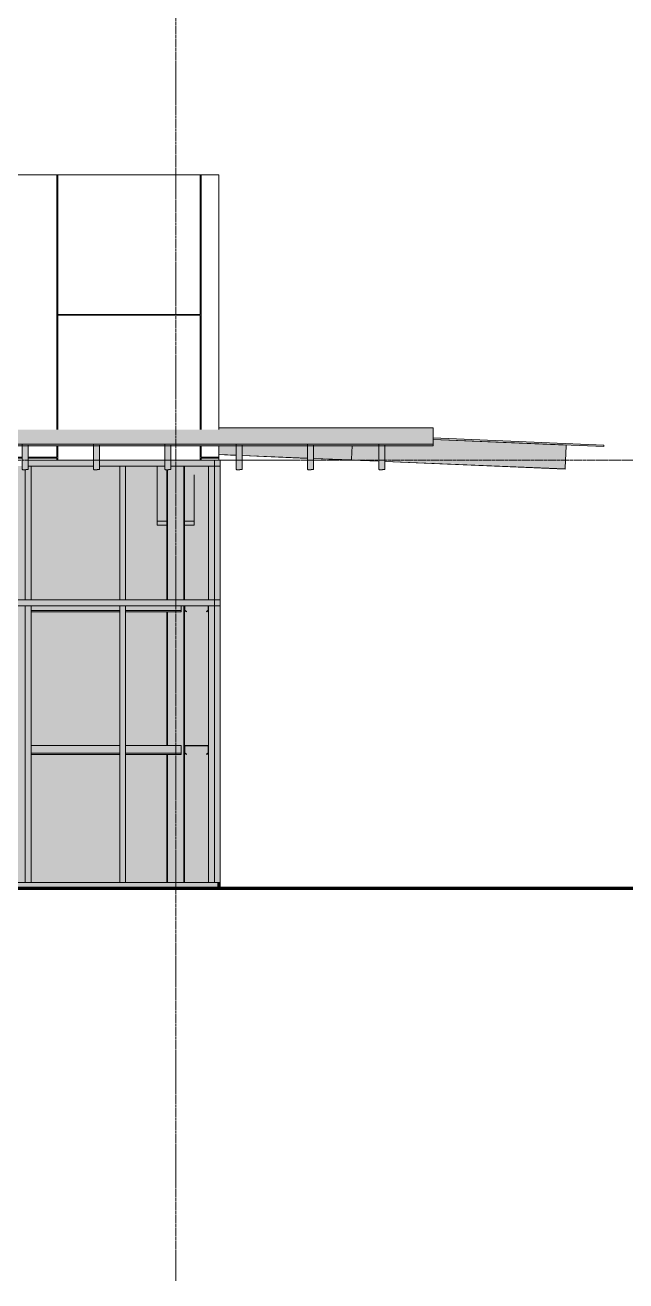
# Model space of a CAD drawing. Header units: inches. Extents: x 20426 to 81837, y -461 to 713.
# Drawn here: x 22707.4 to 22909.5, y -132 to 290.3 of the extents above; entities that cross this region are included whole.
import ezdxf

# ---------------------------------------------------------------- set-up
doc = ezdxf.new("R2010")
doc.units = ezdxf.units.IN
doc.header["$MEASUREMENT"] = 0
doc.linetypes.add('Grid Line 1_2_', pattern=[0.875, 0.5, -0.125, 0.125, -0.125])
doc.linetypes.add('Hidden 1_8_', pattern=[0.1875, 0.125, -0.0625])
for name, color, linetype, lineweight in [('A-FLOR-LEVL', 51, 'Continuous', 9), ('A-GLAZ-CWMG', 51, 'Continuous', 9), ('A-ROOF', 132, 'Continuous', 13), ('A-WALL-PATT', 111, 'Continuous', 13), ('C-TOPO', 7, 'Continuous', 9), ('I-WALL', 2, 'Continuous', 13), ('L-SITE-WALL', 31, 'Continuous', 13), ('S-BEAM', 12, 'Continuous', 9), ('S-COLS', 52, 'Continuous', 9), ('S-GRID', 1, 'Continuous', 9)]:
    doc.layers.add(name, color=color, linetype=linetype, lineweight=lineweight)
pattern_1 = [(90, (22862.49, 0.33), (96.333, -6e-15), [96, -0.333]), (90, (22814.66, 0.33), (96.333, -6e-15), [96, -0.333]), (0, (22766.49, 48.33), (0, -96.333), [47.833, -48.5]), (0, (22766.49, 48.67), (0, -96.333), [47.833, -48.5]), (0, (22814.49, 0), (0, -96.333), [48, -48.333]), (0, (22814.66, 0.33), (0, -96.333), [47.833, -48.5]), (90, (22862.82, 48.67), (96.333, -6e-15), [47.667, -48.666]), (90, (22814.32, 48.67), (96.333, -6e-15), [47.667, -48.666]), (90, (22862.82, 0), (96.333, -6e-15), [48.333, -48]), (90, (22814.32, 0), (96.333, -6e-15), [48.333, -48])]

# ---------------------------------------------------------------- blocks, each defined once
blk = doc.blocks.new('Girt_C - 8_D-707912-Elevation - West')
at = {"layer": 'S-BEAM'}
h = blk.add_hatch(color=256, dxfattribs=at)
h.paths.add_polyline_path([(22761.63, 45.02), (22761.7, 45.1), (22761.16, 45.55), (22761.16, 47.87), (22761.05, 47.87), (22761.05, 45.5)], flags=0)
h.paths.add_polyline_path([(22768.48, 45.02), (22769.05, 45.5), (22769.05, 47.87), (22768.94, 47.87), (22768.94, 45.55), (22768.41, 45.1)], flags=0)
h.paths.add_polyline_path([(22768.87, 47.95), (22768.87, 48.05), (22761.24, 48.05), (22761.24, 47.95), (22762.83, 47.95)], flags=0)
for p, q in [((22761.16, 45.55), (22761.16, 47.87)), ((22768.87, 48.05), (22761.24, 48.05)), ((22761.24, 47.95), (22768.87, 47.95)), ((22768.94, 47.87), (22768.94, 45.55)), ((22761.05, 45.5), (22761.63, 45.02)), ((22761.7, 45.1), (22761.16, 45.55)), ((22761.63, 45.02), (22761.7, 45.1)), ((22768.94, 45.55), (22768.41, 45.1)), ((22768.41, 45.1), (22768.48, 45.02)), ((22768.48, 45.02), (22769.05, 45.5))]:
    blk.add_line(p, q, dxfattribs=at)
for centre, radius, start, end in [((22761.24, 47.87), 0.188, 90, 180), ((22761.24, 47.87), 0.0782, 90, 177.8773), ((22768.87, 47.87), 0.188, 0, 90), ((22768.87, 47.87), 0.0782, 3.0424, 90)]:
    blk.add_arc(centre, radius, start, end, dxfattribs=at)
blk = doc.blocks.new('Girt_C - 8_D-707915-Elevation - West')
at = {"layer": 'S-BEAM'}
h = blk.add_hatch(color=256, dxfattribs=at)
h.paths.add_polyline_path([(21161.55, 47.87), (21191.55, 47.87), (21191.55, 48.05), (21161.55, 48.03), (21161.55, 47.96)], flags=0)
h.paths.add_polyline_path([(21224.05, 47.87), (21224.05, 48.05), (21193.55, 48.03), (21193.55, 47.87)], flags=0)
h.paths.add_polyline_path([(22759.93, 47.87), (22759.93, 48.05), (22741.21, 48.03), (22741.21, 47.87), (22753.15, 47.87)], flags=0)
h.paths.add_polyline_path([(21998.55, 47.87), (22028.55, 47.91), (22028.55, 48.05), (21998.55, 48.03), (21998.55, 47.91)], flags=0)
h.paths.add_polyline_path([(22030.55, 47.87), (22061.05, 47.91), (22061.05, 48.05), (22030.55, 48.03), (22030.55, 47.91)], flags=0)
h.paths.add_polyline_path([(22550.13, 47.87), (22579.98, 47.88), (22579.98, 48.05), (22550.13, 48.03), (22550.13, 47.88)], flags=0)
h.paths.add_polyline_path([(22581.98, 47.87), (22611.82, 47.88), (22611.82, 48.05), (22581.98, 48.03), (22581.98, 47.88)], flags=0)
h.paths.add_polyline_path([(22613.82, 47.87), (22643.67, 47.87), (22643.67, 48.05), (22613.82, 48.03), (22613.82, 47.88)], flags=0)
h.paths.add_polyline_path([(22709.36, 47.87), (22739.21, 47.87), (22739.21, 48.05), (22709.36, 48.03), (22709.36, 47.87)], flags=0)
h.paths.add_polyline_path([(22707.36, 47.87), (22707.36, 48.05), (22677.51, 48.03), (22677.51, 47.87)], flags=0)
h.paths.add_polyline_path([(22675.51, 47.87), (22675.51, 48.05), (22645.67, 48.03), (22645.67, 47.87)], flags=0)
h = blk.add_hatch(color=256, dxfattribs=at)
h.paths.add_polyline_path([(21161.55, 45.5), (21191.55, 45.5), (21191.55, 47.87), (21161.55, 47.87)], flags=0)
h.paths.add_polyline_path([(22759.93, 45.5), (22759.93, 47.87), (22741.21, 47.87), (22741.21, 45.5), (22753.15, 45.5)], flags=0)
h.paths.add_polyline_path([(21193.55, 45.5), (21224.05, 45.5), (21224.05, 47.87), (21193.55, 47.87)], flags=0)
h.paths.add_polyline_path([(22739.21, 45.5), (22739.21, 47.87), (22709.36, 47.87), (22709.36, 45.5), (22724.1, 45.5)], flags=0)
h.paths.add_polyline_path([(21998.55, 45.5), (22028.55, 45.5), (22028.55, 47.87), (21998.55, 47.87)], flags=0)
h.paths.add_polyline_path([(22030.55, 45.5), (22061.05, 45.5), (22061.05, 47.87), (22030.55, 47.87)], flags=0)
h.paths.add_polyline_path([(22550.13, 45.5), (22579.98, 45.5), (22579.98, 47.87), (22550.13, 47.87)], flags=0)
h.paths.add_polyline_path([(22707.36, 45.5), (22707.36, 47.87), (22677.51, 47.87), (22677.51, 45.5)], flags=0)
h.paths.add_polyline_path([(22675.51, 45.5), (22675.51, 47.87), (22645.67, 47.87), (22645.67, 45.5)], flags=0)
h.paths.add_polyline_path([(22581.98, 45.5), (22611.82, 45.5), (22611.82, 47.87), (22581.98, 47.87)], flags=0)
h.paths.add_polyline_path([(22643.67, 45.5), (22643.67, 47.87), (22613.82, 47.87), (22613.82, 45.5)], flags=0)
h = blk.add_hatch(color=256, dxfattribs=at)
h.paths.add_polyline_path([(21161.55, 45.02), (21191.55, 45.02), (21191.55, 45.5), (21161.55, 45.5)], flags=0)
h.paths.add_polyline_path([(22759.93, 45.02), (22759.93, 45.5), (22741.21, 45.5), (22741.21, 45.02), (22753.15, 45.02)], flags=0)
h.paths.add_polyline_path([(21193.55, 45.02), (21224.05, 45.02), (21224.05, 45.5), (21193.55, 45.5)], flags=0)
h.paths.add_polyline_path([(22739.21, 45.02), (22739.21, 45.5), (22709.36, 45.5), (22709.36, 45.02), (22724.1, 45.02)], flags=0)
h.paths.add_polyline_path([(21998.55, 45.02), (22028.55, 45.02), (22028.55, 45.5), (21998.55, 45.5)], flags=0)
h.paths.add_polyline_path([(22030.55, 45.02), (22061.05, 45.02), (22061.05, 45.5), (22030.55, 45.5)], flags=0)
h.paths.add_polyline_path([(22550.13, 45.02), (22579.98, 45.02), (22579.98, 45.5), (22550.13, 45.5)], flags=0)
h.paths.add_polyline_path([(22707.36, 45.02), (22707.36, 45.5), (22677.51, 45.5), (22677.51, 45.02)], flags=0)
h.paths.add_polyline_path([(22675.51, 45.02), (22675.51, 45.5), (22645.67, 45.5), (22645.67, 45.02)], flags=0)
h.paths.add_polyline_path([(22581.98, 45.02), (22611.82, 45.02), (22611.82, 45.5), (22581.98, 45.5)], flags=0)
h.paths.add_polyline_path([(22643.67, 45.02), (22643.67, 45.5), (22613.82, 45.5), (22613.82, 45.02)], flags=0)
for p, q in [((22739.21, 48.05), (22709.36, 48.05)), ((22759.93, 48.05), (22741.21, 48.05)), ((22759.93, 48.05), (22759.93, 47.87)), ((22759.93, 47.87), (22759.93, 45.5)), ((22709.36, 45.5), (22739.21, 45.5)), ((22709.36, 45.02), (22739.21, 45.02)), ((22741.21, 45.5), (22759.93, 45.5)), ((22741.21, 45.02), (22759.93, 45.02)), ((22759.93, 45.5), (22759.93, 45.02))]:
    blk.add_line(p, q, dxfattribs=at)
blk = doc.blocks.new('Girt_C - 8_D-V3-Elevation - West')
at = {"layer": 'S-BEAM'}
h = blk.add_hatch(color=256, dxfattribs=at)
h.paths.add_polyline_path([(22550.13, 93.5), (22579.98, 93.5), (22579.98, 95), (22550.13, 95)], flags=0)
h.paths.add_polyline_path([(21174.75, 93.5), (21191.55, 93.5), (21191.55, 95.87), (21161.55, 95.87), (21161.55, 93.5)], flags=0)
h.paths.add_polyline_path([(22759.93, 93.5), (22759.93, 95), (22741.21, 95), (22741.21, 93.5)], flags=0)
h.paths.add_polyline_path([(22724.1, 93.5), (22739.21, 93.5), (22739.21, 95), (22709.36, 95), (22709.36, 93.5)], flags=0)
h.paths.add_polyline_path([(21193.55, 93.5), (21224.05, 93.5), (21224.05, 95.87), (21193.55, 95.87), (21193.55, 95.18)], flags=0)
h.paths.add_polyline_path([(21998.55, 93.5), (22028.55, 93.5), (22028.55, 95.87), (21998.55, 95.87), (21998.55, 95.18)], flags=0)
h.paths.add_polyline_path([(22707.36, 93.5), (22707.36, 95), (22677.51, 95), (22677.51, 93.5)], flags=0)
h.paths.add_polyline_path([(22030.55, 93.5), (22061.05, 93.5), (22061.05, 95.87), (22030.55, 95.87), (22030.55, 95.18)], flags=0)
h.paths.add_polyline_path([(22675.51, 93.5), (22675.51, 95), (22645.67, 95), (22645.67, 93.5)], flags=0)
h.paths.add_polyline_path([(22643.67, 93.5), (22643.67, 95), (22613.82, 95), (22613.82, 93.5)], flags=0)
h.paths.add_polyline_path([(22611.82, 93.5), (22611.82, 95), (22581.98, 95), (22581.98, 93.5)], flags=0)
h = blk.add_hatch(color=256, dxfattribs=at)
h.paths.add_polyline_path([(22741.21, 93.02), (22759.93, 93.02), (22759.93, 93.5), (22741.21, 93.5)], flags=0)
h.paths.add_polyline_path([(21161.55, 93.02), (21191.55, 93.02), (21191.55, 93.5), (21161.55, 93.5)], flags=0)
h.paths.add_polyline_path([(22739.21, 93.02), (22739.21, 93.5), (22709.36, 93.5), (22709.36, 93.02), (22724.1, 93.02)], flags=0)
h.paths.add_polyline_path([(21193.55, 93.02), (21224.05, 93.02), (21224.05, 93.5), (21193.55, 93.5)], flags=0)
h.paths.add_polyline_path([(21998.55, 93.02), (22028.55, 93.02), (22028.55, 93.5), (21998.55, 93.5)], flags=0)
h.paths.add_polyline_path([(22707.36, 93.02), (22707.36, 93.5), (22677.51, 93.5), (22677.51, 93.02)], flags=0)
h.paths.add_polyline_path([(22030.55, 93.02), (22061.05, 93.02), (22061.05, 93.5), (22030.55, 93.5)], flags=0)
h.paths.add_polyline_path([(22675.51, 93.02), (22675.51, 93.5), (22645.67, 93.5), (22645.67, 93.02)], flags=0)
h.paths.add_polyline_path([(22550.13, 93.02), (22579.98, 93.02), (22579.98, 93.5), (22550.13, 93.5)], flags=0)
h.paths.add_polyline_path([(22643.67, 93.02), (22643.67, 93.5), (22613.82, 93.5), (22613.82, 93.02)], flags=0)
h.paths.add_polyline_path([(22581.98, 93.02), (22611.82, 93.02), (22611.82, 93.5), (22581.98, 93.5)], flags=0)
for p, q in [((22709.36, 93.5), (22739.21, 93.5)), ((22709.36, 93.02), (22739.21, 93.02)), ((22741.21, 93.5), (22759.93, 93.5)), ((22741.21, 93.02), (22759.93, 93.02)), ((22759.93, 95), (22759.93, 93.5)), ((22759.93, 93.5), (22759.93, 93.02))]:
    blk.add_line(p, q, dxfattribs=at)
blk = doc.blocks.new('HSS-Hollow Structural Section-Column - HSS6X6X1_4-556719-Elevation - West')
at = {"layer": 'S-COLS'}
h = blk.add_hatch(color=256, dxfattribs=at)
h.paths.add_polyline_path([(22755.52, 2), (22755.52, 45.02), (22755.05, 45.02), (22755.05, 2), (22755.52, 2)], flags=0)
h.paths.add_polyline_path([(22755.12, 48.05), (22755.52, 48.05), (22755.52, 93.02), (22755.05, 93.02), (22755.09, 48.05)], flags=0)
h.paths.add_polyline_path([(22755.52, 97), (22755.52, 140.77), (22755.05, 140.77), (22755.07, 97), (22755.36, 97)], flags=0)
h = blk.add_hatch(color=256, dxfattribs=at)
h.paths.add_polyline_path([(22755.52, 2), (22760.59, 2), (22760.59, 95), (22759.93, 95), (22759.93, 93.02), (22755.52, 93.02), (22755.52, 48.05), (22759.93, 48.03), (22759.93, 45.02), (22755.52, 45.02), (22755.52, 20.17)], flags=0)
h.paths.add_polyline_path([(22759.93, 97), (22760.59, 97), (22760.59, 142), (22756.44, 142), (22756.41, 140.96), (22756.19, 140.83), (22755.61, 140.83), (22755.61, 140.77), (22755.52, 140.77), (22755.52, 97)], flags=0)
h = blk.add_hatch(color=256, dxfattribs=at)
h.paths.add_polyline_path([(22760.59, 2), (22761.05, 2), (22761.01, 95), (22760.59, 95), (22760.59, 20.17)], flags=0)
h.paths.add_polyline_path([(22760.59, 97), (22761.05, 97), (22761.05, 142), (22760.59, 142), (22760.59, 113.93)], flags=0)
for p, q in [((22755.05, 140.77), (22755.05, 97)), ((22761.05, 97), (22761.05, 142)), ((22755.05, 93.02), (22755.05, 48.05)), ((22761.05, 2), (22761.05, 95)), ((22755.05, 45.02), (22755.05, 2))]:
    blk.add_line(p, q, dxfattribs=at)
at = {"layer": 'S-COLS', "linetype": 'Hidden 1_8_'}
for p, q in [((22755.29, 140.77), (22755.29, 97)), ((22760.82, 97), (22760.82, 142)), ((22755.29, 93.02), (22755.29, 48.05)), ((22760.82, 2), (22760.82, 95)), ((22755.29, 45.02), (22755.29, 2))]:
    blk.add_line(p, q, dxfattribs=at)
blk = doc.blocks.new('Rectangular Mullion - Rectangular Mullion 1-685202-Elevation - West')
at = {"layer": 'A-GLAZ-CWMG'}
blk.add_hatch(color=256, dxfattribs=at).paths.add_polyline_path([(22773.05, 96), (22773.05, 144), (22771.05, 144), (22771.05, 96)], flags=0)
for p, q in [((22771.05, 144), (22773.05, 144)), ((22771.05, 96), (22771.05, 144)), ((22773.05, 96), (22773.05, 144))]:
    blk.add_line(p, q, dxfattribs=at)
blk = doc.blocks.new('Rectangular Mullion - Rectangular Mullion 1-592303-Elevation - West')
at = {"layer": 'A-GLAZ-CWMG'}
blk.add_hatch(color=256, dxfattribs=at).paths.add_polyline_path([(22773.05, 2), (22773.05, 95), (22771.05, 95), (22771.05, 2)], flags=0)
for p, q in [((22771.05, 95), (22773.05, 95)), ((22771.05, 95), (22771.05, 2)), ((22773.05, 95), (22773.05, 2)), ((22773.05, 2), (22771.05, 2))]:
    blk.add_line(p, q, dxfattribs=at)
blk = doc.blocks.new('Rectangular Mullion - Rectangular Mullion 1-601744-Elevation - West')
at = {"layer": 'A-GLAZ-CWMG'}
blk.add_hatch(color=256, dxfattribs=at).paths.add_polyline_path([(22772.05, 0), (22773.05, 0), (22773.05, 2), (22772.05, 2)], flags=0)
for p, q in [((22772.05, 2), (22773.05, 2)), ((22773.05, 2), (22773.05, 0))]:
    blk.add_line(p, q, dxfattribs=at)
blk = doc.blocks.new('Rectangular Mullion - Rectangular Mullion 1-598805-Elevation - West')
at = {"layer": 'A-GLAZ-CWMG'}
blk.add_hatch(color=256, dxfattribs=at).paths.add_polyline_path([(22724.1, 0), (22740.21, 0), (22740.21, 2), (22708.36, 2), (22708.36, 0)], flags=0)
blk.add_line((22708.36, 2), (22740.21, 2), dxfattribs=at)
blk = doc.blocks.new('Rectangular Mullion - Rectangular Mullion 1-594432-Elevation - West')
at = {"layer": 'A-GLAZ-CWMG'}
blk.add_hatch(color=256, dxfattribs=at).paths.add_polyline_path([(22771.05, 2), (22773.05, 2), (22773.05, 96), (22771.05, 96), (22771.05, 20.17)], flags=0)
for p, q in [((22771.05, 2), (22771.05, 96)), ((22773.05, 2), (22773.05, 96)), ((22773.05, 2), (22771.05, 2))]:
    blk.add_line(p, q, dxfattribs=at)
blk = doc.blocks.new('Rectangular Mullion - Rectangular Mullion 1-685201-Elevation - West')
at = {"layer": 'A-GLAZ-CWMG'}
blk.add_hatch(color=256, dxfattribs=at).paths.add_polyline_path([(22771.05, 97), (22773.05, 97), (22773.05, 142), (22771.05, 142), (22771.05, 132.69)], flags=0)
for p, q in [((22771.05, 142), (22773.05, 142)), ((22771.05, 142), (22771.05, 97)), ((22773.05, 142), (22773.05, 97)), ((22773.05, 97), (22771.05, 97))]:
    blk.add_line(p, q, dxfattribs=at)
blk = doc.blocks.new('Rectangular Mullion - Rectangular Mullion 1-V7-Elevation - West')
at = {"layer": 'A-GLAZ-CWMG'}
blk.add_hatch(color=256, dxfattribs=at).paths.add_polyline_path([(22707.36, 97), (22709.36, 97), (22709.36, 142), (22708.44, 142), (22708.41, 140.96), (22708.19, 140.83), (22707.61, 140.83), (22707.61, 140.77), (22707.36, 140.77), (22707.36, 132.69)], flags=0)
for p, q in [((22707.36, 140.77), (22707.36, 97)), ((22708.44, 142), (22709.36, 142)), ((22709.36, 142), (22709.36, 97)), ((22709.36, 97), (22707.36, 97))]:
    blk.add_line(p, q, dxfattribs=at)
blk = doc.blocks.new('Trex - one-657845-Elevation - West')
at = {"layer": 'S-BEAM'}
h = blk.add_hatch(color=256, dxfattribs=at)
h.paths.add_polyline_path([(22817.2, 144.33), (22817.39, 148.89), (22804.44, 148.89), (22804.44, 144.86), (22808.33, 144.7)], flags=0)
h.paths.add_polyline_path([(22802.38, 144.95), (22802.38, 148.89), (22780.44, 148.89), (22780.44, 145.86), (22801.57, 144.98)], flags=0)
h.paths.add_polyline_path([(22778.38, 145.95), (22778.38, 148.89), (22772.55, 148.89), (22772.55, 146.19)], flags=0)
h.paths.add_polyline_path([(22780.41, 148.7), (22780.32, 148.8), (22780.32, 148.76)], flags=0)
h.paths.add_polyline_path([(22804.41, 148.7), (22804.32, 148.8), (22804.32, 148.76)], flags=0)
h = blk.add_hatch(color=256, dxfattribs=at)
h.paths.add_polyline_path([(22817.19, 144.08), (22817.2, 144.33), (22804.44, 144.85), (22804.44, 144.61), (22814.19, 144.2)], flags=0)
h.paths.add_polyline_path([(22802.38, 144.69), (22802.38, 144.95), (22780.44, 145.82), (22780.44, 145.61), (22801.57, 144.73)], flags=0)
h.paths.add_polyline_path([(22778.38, 145.69), (22778.38, 145.95), (22772.55, 146.14), (22772.55, 145.94)], flags=0)
h = blk.add_hatch(color=256, dxfattribs=at)
h.paths.add_polyline_path([(22817.18, 144.02), (22817.19, 144.08), (22804.44, 144.61), (22804.44, 144.55), (22815.68, 144.08)], flags=0)
h.paths.add_polyline_path([(22802.38, 144.63), (22802.38, 144.69), (22780.44, 145.61), (22780.44, 145.55), (22801.57, 144.67)], flags=0)
h.paths.add_polyline_path([(22778.38, 145.63), (22778.38, 145.69), (22772.55, 145.94), (22772.55, 145.88)], flags=0)
for p, q in [((22817.39, 148.89), (22817.2, 144.33)), ((22772.55, 145.94), (22778.38, 145.69)), ((22772.55, 145.88), (22778.38, 145.63)), ((22780.44, 145.61), (22802.38, 144.69)), ((22780.44, 145.55), (22802.38, 144.63)), ((22804.44, 144.61), (22817.19, 144.08)), ((22804.44, 144.55), (22817.18, 144.02)), ((22817.19, 144.08), (22817.18, 144.02)), ((22817.2, 144.33), (22817.19, 144.08))]:
    blk.add_line(p, q, dxfattribs=at)
blk = doc.blocks.new('Trex - one-708574-Elevation - West')
at = {"layer": 'S-BEAM'}
h = blk.add_hatch(color=256, dxfattribs=at)
h.paths.add_polyline_path([(22889.13, 141.33), (22889.45, 148.83), (22844.63, 150.7), (22844.63, 148.89), (22828.44, 148.89), (22828.44, 143.86), (22879.03, 141.75)], flags=0)
h.paths.add_polyline_path([(22826.38, 143.95), (22826.38, 148.89), (22817.39, 148.89), (22817.2, 144.33), (22820.93, 144.17)], flags=0)
h.paths.add_polyline_path([(22828.41, 148.7), (22828.32, 148.8), (22828.32, 148.76)], flags=0)
for points in [[(22889.46, 149.08), (22889.45, 149.14), (22844.63, 151.01), (22844.63, 150.95), (22889.45, 149.08)], [(22889.45, 148.83), (22889.45, 149.08), (22844.63, 150.89), (22844.63, 150.7), (22879.03, 149.26)]]:
    blk.add_hatch(color=256, dxfattribs=at).paths.add_polyline_path(points, flags=0)
h = blk.add_hatch(color=256, dxfattribs=at)
h.paths.add_polyline_path([(22889.12, 141.08), (22889.13, 141.33), (22828.44, 143.82), (22828.44, 143.61), (22886.13, 141.21)], flags=0)
h.paths.add_polyline_path([(22826.38, 143.69), (22826.38, 143.95), (22817.19, 144.28), (22817.19, 144.08), (22820.93, 143.92)], flags=0)
h = blk.add_hatch(color=256, dxfattribs=at)
h.paths.add_polyline_path([(22889.12, 141.02), (22889.12, 141.08), (22828.44, 143.61), (22828.44, 143.55), (22887.62, 141.08)], flags=0)
h.paths.add_polyline_path([(22826.38, 143.63), (22826.38, 143.69), (22817.19, 144.08), (22817.19, 144.02), (22820.93, 143.86)], flags=0)
for p, q in [((22889.46, 149.08), (22844.63, 150.95)), ((22889.45, 148.83), (22889.13, 141.33)), ((22889.46, 149.08), (22889.45, 148.83)), ((22889.46, 149.14), (22889.46, 149.08)), ((22817.18, 144.02), (22826.38, 143.63)), ((22817.19, 144.08), (22826.38, 143.69)), ((22828.44, 143.61), (22889.12, 141.08)), ((22828.44, 143.55), (22889.12, 141.02)), ((22889.13, 141.33), (22889.12, 141.08)), ((22889.12, 141.08), (22889.12, 141.02))]:
    blk.add_line(p, q, dxfattribs=at)
blk = doc.blocks.new('Trex - one-677982-Elevation - West')
at = {"layer": 'S-BEAM'}
for points in [[(22826.63, 140.77), (22827.61, 140.77), (22827.61, 140.83), (22828.19, 140.83), (22828.41, 140.96), (22828.44, 141.08), (22828.41, 148.7), (22828.19, 148.83), (22827.61, 148.83), (22827.61, 148.89), (22826.63, 148.89), (22826.42, 148.77), (22826.38, 148.64), (22826.42, 140.89)], [(22826.38, 148.64), (22826.42, 148.77), (22826.51, 148.86), (22826.42, 148.89), (22826.38, 148.89)], [(22827.61, 148.83), (22828.19, 148.83), (22828.19, 148.89), (22827.61, 148.89)], [(22828.44, 148.58), (22828.41, 148.89), (22828.19, 148.89), (22828.19, 148.83), (22828.32, 148.8), (22828.41, 148.7)]]:
    blk.add_hatch(color=256, dxfattribs=at).paths.add_polyline_path(points, flags=0)
for p, q in [((22826.38, 149.14), (22826.38, 148.64)), ((22826.38, 148.64), (22826.38, 141.02)), ((22827.61, 148.89), (22826.63, 148.89)), ((22827.61, 148.83), (22827.61, 148.89)), ((22828.19, 148.83), (22827.61, 148.83)), ((22828.44, 148.58), (22828.44, 149.08)), ((22828.44, 141.08), (22828.44, 148.58)), ((22826.63, 140.77), (22827.61, 140.77)), ((22827.61, 140.77), (22827.61, 140.83)), ((22827.61, 140.83), (22828.19, 140.83))]:
    blk.add_line(p, q, dxfattribs=at)
for centre, start_param, end_param in [((22826.63, 148.64), 1.570796, 3.141593), ((22828.19, 148.58), 0, 1.570796), ((22826.63, 141.02), 3.141593, 4.712389), ((22828.19, 141.08), 4.712389, 6.283185)]:
    blk.add_ellipse(centre, major_axis=(0.25, 0), ratio=0.999133, start_param=start_param, end_param=end_param, dxfattribs=at)
blk = doc.blocks.new('Trex - one-707920-Elevation - West')
at = {"layer": 'S-BEAM'}
for points in [[(22755.61, 140.77), (22755.61, 140.83), (22756.19, 140.83), (22756.41, 140.96), (22756.44, 141.08), (22756.41, 148.7), (22756.19, 148.83), (22755.61, 148.83), (22755.61, 148.89), (22754.63, 148.89), (22754.42, 148.77), (22754.38, 148.64), (22754.42, 140.89), (22754.63, 140.77)], [(22754.38, 148.64), (22754.42, 148.77), (22754.51, 148.86), (22754.42, 148.89), (22754.38, 148.89)], [(22755.61, 148.83), (22756.19, 148.83), (22756.19, 148.89), (22755.61, 148.89)], [(22756.44, 148.58), (22756.41, 148.89), (22756.19, 148.89), (22756.19, 148.83), (22756.32, 148.8), (22756.41, 148.7)]]:
    blk.add_hatch(color=256, dxfattribs=at).paths.add_polyline_path(points, flags=0)
for p, q in [((22754.38, 149.14), (22754.38, 148.64)), ((22754.38, 148.64), (22754.38, 141.02)), ((22755.61, 148.89), (22754.63, 148.89)), ((22755.61, 148.83), (22755.61, 148.89)), ((22756.19, 148.83), (22755.61, 148.83)), ((22756.44, 148.58), (22756.44, 149.08)), ((22756.44, 141.08), (22756.44, 148.58)), ((22754.63, 140.77), (22755.61, 140.77)), ((22755.61, 140.77), (22755.61, 140.83)), ((22755.61, 140.83), (22756.19, 140.83))]:
    blk.add_line(p, q, dxfattribs=at)
for centre, start_param, end_param in [((22754.63, 148.64), 1.570796, 3.141593), ((22756.19, 148.58), 0, 1.570796), ((22754.63, 141.02), 3.141593, 4.712389), ((22756.19, 141.08), 4.712389, 6.283185)]:
    blk.add_ellipse(centre, major_axis=(0.25, 0), ratio=0.999133, start_param=start_param, end_param=end_param, dxfattribs=at)
blk = doc.blocks.new('Girt_C - 8_D-707922-Elevation - West')
at = {"layer": 'S-BEAM'}
h = blk.add_hatch(color=256, dxfattribs=at)
h.paths.add_polyline_path([(22768.48, 93.02), (22769.05, 93.5), (22769.01, 95), (22768.94, 95), (22768.94, 93.55), (22768.41, 93.1)], flags=0)
h.paths.add_polyline_path([(22761.63, 93.02), (22761.7, 93.1), (22761.16, 93.55), (22761.16, 95), (22761.05, 95), (22761.05, 93.5)], flags=0)
for p, q in [((22761.05, 93.5), (22761.63, 93.02)), ((22761.16, 93.55), (22761.16, 95)), ((22761.7, 93.1), (22761.16, 93.55)), ((22761.63, 93.02), (22761.7, 93.1)), ((22768.94, 93.55), (22768.41, 93.1)), ((22768.41, 93.1), (22768.48, 93.02)), ((22768.48, 93.02), (22769.05, 93.5)), ((22768.94, 95), (22768.94, 93.55))]:
    blk.add_line(p, q, dxfattribs=at)
blk = doc.blocks.new('Rectangular Mullion - Rectangular Mullion 1-689302-Elevation - West')
at = {"layer": 'A-GLAZ-CWMG'}
blk.add_hatch(color=256, dxfattribs=at).paths.add_polyline_path([(22771.05, 97), (22771.05, 142), (22769.05, 142), (22769.05, 97)], flags=0)
blk.add_line((22769.05, 97), (22769.05, 142), dxfattribs=at)
blk = doc.blocks.new('Rectangular Mullion - Rectangular Mullion 1-685512-Elevation - West')
at = {"layer": 'A-GLAZ-CWMG'}
blk.add_hatch(color=256, dxfattribs=at).paths.add_polyline_path([(22769.05, 2), (22771.05, 2), (22771.05, 95), (22769.05, 95), (22769.05, 20.17)], flags=0)
blk.add_line((22769.05, 2), (22769.05, 95), dxfattribs=at)
blk = doc.blocks.new('Rectangular Mullion - Rectangular Mullion 1-598820-Elevation - West')
at = {"layer": 'A-GLAZ-CWMG'}
blk.add_hatch(color=256, dxfattribs=at).paths.add_polyline_path([(22644.67, 95), (22644.67, 97), (22612.82, 97), (22612.82, 95)], flags=0)
for p, q in [((22644.67, 97), (22612.82, 97)), ((22644.67, 95), (22612.82, 95))]:
    blk.add_line(p, q, dxfattribs=at)
blk = doc.blocks.new('Rectangular Mullion - Rectangular Mullion 1-598819-Elevation - West')
at = {"layer": 'A-GLAZ-CWMG'}
blk.add_hatch(color=256, dxfattribs=at).paths.add_polyline_path([(22773.05, 95), (22773.05, 97), (22740.21, 97), (22740.21, 95), (22762.83, 95)], flags=0)
for p, q in [((22773.05, 97), (22740.21, 97)), ((22773.05, 95), (22740.21, 95)), ((22773.05, 97), (22773.05, 95))]:
    blk.add_line(p, q, dxfattribs=at)
blk = doc.blocks.new('Rectangular Mullion - Rectangular Mullion 1-V21-Elevation - West')
at = {"layer": 'A-GLAZ-CWMG'}
h = blk.add_hatch(color=256, dxfattribs=at)
h.paths.add_polyline_path([(22733.78, 142), (22740.21, 142), (22740.21, 144), (22732.44, 144), (22732.44, 142)], flags=0)
h.paths.add_polyline_path([(22714.42, 142), (22730.38, 142), (22730.38, 144), (22708.44, 144), (22708.44, 142)], flags=0)
for p, q in [((22730.38, 144), (22708.44, 144)), ((22740.21, 144), (22732.44, 144)), ((22730.38, 142), (22708.44, 142)), ((22740.21, 142), (22732.44, 142))]:
    blk.add_line(p, q, dxfattribs=at)
blk = doc.blocks.new('Rectangular Mullion - Rectangular Mullion 1-685147-Elevation - West')
at = {"layer": 'A-GLAZ-CWMG'}
h = blk.add_hatch(color=256, dxfattribs=at)
h.paths.add_polyline_path([(22740.21, 142), (22754.38, 142), (22754.38, 144), (22740.21, 144)], flags=0)
h.paths.add_polyline_path([(22756.44, 142), (22773.05, 142), (22773.05, 144), (22756.44, 144), (22756.44, 142.06)], flags=0)
for p, q in [((22754.38, 144), (22740.21, 144)), ((22773.05, 144), (22756.44, 144)), ((22773.05, 144), (22773.05, 142)), ((22754.38, 142), (22740.21, 142)), ((22773.05, 142), (22756.44, 142))]:
    blk.add_line(p, q, dxfattribs=at)
blk = doc.blocks.new('W-Wide Flange - W21X166-V23-Elevation - West')
at = {"layer": 'S-BEAM'}
for points in [[(22753.15, 123.52), (22755.05, 123.52), (22755.05, 140.77), (22754.63, 140.77), (22754.42, 140.89), (22754.38, 141.08), (22754.38, 142), (22751.85, 142), (22751.85, 123.52)], [(22762.83, 123.52), (22764.25, 123.52), (22764.25, 139.04), (22761.05, 139.04), (22761.05, 123.52)]]:
    blk.add_hatch(color=256, dxfattribs=at).paths.add_polyline_path(points, flags=0)
h = blk.add_hatch(color=256, dxfattribs=at)
h.paths.add_polyline_path([(22753.15, 122.16), (22755.05, 122.16), (22755.05, 123.52), (22751.85, 123.52), (22751.85, 122.16)], flags=0)
h.paths.add_polyline_path([(22761.05, 122.16), (22764.25, 122.16), (22764.25, 123.52), (22761.05, 123.52), (22761.05, 122.75)], flags=0)
for p, q in [((22751.85, 142), (22751.85, 123.52)), ((22764.25, 123.52), (22764.25, 139.04)), ((22751.85, 123.52), (22751.85, 122.16)), ((22755.06, 123.52), (22751.85, 123.52)), ((22764.25, 123.52), (22761.05, 123.52)), ((22764.25, 122.16), (22764.25, 123.52)), ((22751.85, 122.16), (22755.06, 122.16)), ((22761.05, 122.16), (22764.25, 122.16))]:
    blk.add_line(p, q, dxfattribs=at)

msp = doc.modelspace()

# ---------------------------------------------------------------- hatches: boundary and pattern name
at = {"layer": 'A-ROOF'}
for points in [[(22370.63, 149.36), (22844.63, 149.36), (22844.63, 154.91), (22772.55, 154.91), (22772.55, 154.3), (22335.55, 154.3), (22335.55, 184.22), (21128.55, 184.24), (21128.55, 152.41), (22370.63, 152.41), (22370.63, 151.44)], [(22840.3, 148.89), (22844.63, 148.89), (22844.63, 149.36), (22370.63, 149.36), (22370.65, 148.89), (22820.93, 148.89)], [(22902.05, 148.62), (22902.05, 149.09), (22844.63, 151.48), (22844.63, 151.01), (22879.03, 149.57)]]:
    msp.add_hatch(color=256, dxfattribs=at).paths.add_polyline_path(points, flags=0)
at = {"layer": 'A-WALL-PATT', "lineweight": 9}
h = msp.add_hatch(dxfattribs=at)
h.set_pattern_fill('FP_2', color=256, style=0, pattern_type=2)
h.set_pattern_definition(pattern_1)
h.paths.add_polyline_path([(22414.23, 0), (22473.75, 0), (22473.75, 144), (22490.38, 144), (22490.38, 148.89), (22468.44, 148.89), (22468.41, 140.96), (22468.19, 140.83), (22467.61, 140.83), (22467.61, 140.77), (22466.63, 140.77), (22466.42, 140.89), (22466.38, 141.08), (22466.38, 148.89), (22444.44, 148.89), (22444.41, 140.96), (22444.19, 140.83), (22443.61, 140.83), (22443.61, 140.77), (22442.63, 140.77), (22442.42, 140.89), (22442.38, 141.08), (22442.38, 148.89), (22420.44, 148.89), (22420.41, 140.96), (22420.19, 140.83), (22419.61, 140.83), (22419.61, 140.77), (22418.63, 140.77), (22418.42, 140.89), (22418.38, 141.08), (22418.38, 148.89), (22396.44, 148.89), (22396.41, 140.96), (22396.19, 140.83), (22395.61, 140.83), (22395.61, 140.77), (22394.63, 140.77), (22394.42, 140.89), (22394.38, 141.08), (22394.38, 148.89), (22372.44, 148.89), (22372.41, 140.96), (22372.19, 140.83), (22371.61, 140.83), (22371.61, 140.77), (22370.63, 140.77), (22370.42, 140.89), (22370.38, 141.08), (22370.38, 151.93), (22348.44, 151.93), (22348.41, 143.95), (22348.19, 143.83), (22347.61, 143.83), (22347.61, 143.77), (22346.63, 143.77), (22346.42, 143.89), (22346.38, 144.08), (22346.38, 151.93), (22335.55, 151.93), (22335.55, 0), (22336.76, 0)], flags=0)
h.paths.add_polyline_path([(22730.38, 144), (22730.38, 148.89), (22708.44, 148.89), (22708.44, 144), (22728.94, 144)], flags=0)
h.paths.add_polyline_path([(22757.99, 144), (22760.43, 144), (22760.43, 148.89), (22756.44, 148.89), (22756.44, 144)], flags=0)
h.paths.add_polyline_path([(22732.44, 144), (22754.38, 144), (22754.38, 148.89), (22732.44, 148.89), (22732.44, 146.75)], flags=0)
h.paths.add_polyline_path([(22492.44, 144), (22514.38, 144), (22514.38, 148.89), (22492.44, 148.89), (22492.44, 148.58)], flags=0)
h.paths.add_polyline_path([(22516.44, 144), (22538.38, 144), (22538.38, 148.89), (22516.44, 148.89), (22516.44, 148.58)], flags=0)
h.paths.add_polyline_path([(22549.13, 144), (22562.38, 144), (22562.38, 148.89), (22540.44, 148.89), (22540.44, 144), (22545.03, 144)], flags=0)
h.paths.add_polyline_path([(22564.44, 144), (22586.38, 144), (22586.38, 148.89), (22564.44, 148.89), (22564.44, 148.58)], flags=0)
h.paths.add_polyline_path([(22706.38, 144), (22706.38, 148.89), (22684.44, 148.89), (22684.44, 144), (22704.73, 144)], flags=0)
h.paths.add_polyline_path([(22588.44, 144), (22610.38, 144), (22610.38, 148.89), (22588.44, 148.89), (22588.44, 148.58)], flags=0)
h.paths.add_polyline_path([(22612.44, 144), (22634.38, 144), (22634.38, 148.89), (22612.44, 148.89), (22612.44, 148.58)], flags=0)
h.paths.add_polyline_path([(22636.44, 144), (22658.38, 144), (22658.38, 148.89), (22636.44, 148.89), (22636.44, 148.58)], flags=0)
h.paths.add_polyline_path([(22660.44, 144), (22682.38, 144), (22682.38, 148.89), (22660.44, 148.89), (22660.44, 148.58)], flags=0)
h.paths.add_polyline_path([(22756.41, 148.7), (22756.32, 148.8), (22756.32, 148.76)], flags=0)
h.paths.add_polyline_path([(22732.41, 148.7), (22732.32, 148.8), (22732.32, 148.76)], flags=0)
h.paths.add_polyline_path([(22684.41, 148.7), (22684.32, 148.8), (22684.32, 148.76)], flags=0)
h.paths.add_polyline_path([(22660.41, 148.7), (22660.32, 148.8), (22660.32, 148.76)], flags=0)
h.paths.add_polyline_path([(22708.41, 148.7), (22708.32, 148.8), (22708.32, 148.76)], flags=0)
h.paths.add_polyline_path([(22588.41, 148.7), (22588.32, 148.8), (22588.32, 148.76)], flags=0)
h.paths.add_polyline_path([(22636.41, 148.7), (22636.32, 148.8), (22636.32, 148.76)], flags=0)
h.paths.add_polyline_path([(22612.41, 148.7), (22612.32, 148.8), (22612.32, 148.76)], flags=0)
h.paths.add_polyline_path([(22564.41, 148.7), (22564.32, 148.8), (22564.32, 148.75)], flags=0)
h.paths.add_polyline_path([(22516.41, 148.7), (22516.32, 148.8), (22516.32, 148.76)], flags=0)
h.paths.add_polyline_path([(22540.41, 148.7), (22540.32, 148.8), (22540.32, 148.76)], flags=0)
h.paths.add_polyline_path([(22492.41, 148.7), (22492.32, 148.8), (22492.32, 148.76)], flags=0)
h.paths.add_polyline_path([(22420.41, 148.7), (22420.32, 148.8), (22420.32, 148.76)], flags=0)
h.paths.add_polyline_path([(22444.41, 148.7), (22444.32, 148.8), (22444.32, 148.76)], flags=0)
h.paths.add_polyline_path([(22396.41, 148.7), (22396.32, 148.8), (22396.32, 148.76)], flags=0)
h.paths.add_polyline_path([(22468.41, 148.7), (22468.32, 148.8), (22468.32, 148.76)], flags=0)
h.paths.add_polyline_path([(22372.41, 148.7), (22372.32, 148.8), (22372.32, 148.76)], flags=0)
h.paths.add_polyline_path([(22348.41, 151.7), (22348.32, 151.79), (22348.32, 151.75)], flags=0)
h.paths.add_polyline_path([(22760.43, 154.3), (22760.43, 240), (22335.55, 240), (22335.55, 154.3), (22757.99, 154.3)], flags=0)
h = msp.add_hatch(dxfattribs=at)
h.set_pattern_fill('FP_2', color=256, style=0, pattern_type=2)
h.set_pattern_definition(pattern_1)
h.paths.add_polyline_path([(22772.52, 144), (22772.55, 144), (22772.52, 148.89), (22760.43, 148.89), (22760.43, 144), (22771.05, 144)], flags=0)
h.paths.add_polyline_path([(22762.83, 154.3), (22772.55, 154.3), (22772.55, 240), (22760.43, 240), (22760.43, 154.3)], flags=0)
at = {"layer": 'I-WALL'}
h = msp.add_hatch(color=256, dxfattribs=at)
h.paths.add_polyline_path([(22550.13, 2), (22551.05, 2), (22551.05, 45.02), (22550.13, 45.02), (22550.13, 20.17)], flags=0)
h.paths.add_polyline_path([(22557.05, 2), (22579.98, 2), (22579.98, 45.02), (22557.05, 45.02), (22557.05, 20.17)], flags=0)
h.paths.add_polyline_path([(22675.51, 2), (22675.51, 45.02), (22645.67, 45.02), (22645.67, 2), (22653.6, 2)], flags=0)
h.paths.add_polyline_path([(22677.51, 2), (22707.36, 2), (22707.36, 45.02), (22677.51, 45.02), (22677.51, 20.32)], flags=0)
h.paths.add_polyline_path([(22709.36, 2), (22739.21, 2), (22739.21, 45.02), (22709.36, 45.02), (22709.36, 12.51)], flags=0)
h.paths.add_polyline_path([(22581.98, 2), (22611.82, 2), (22611.82, 45.02), (22581.98, 45.02), (22581.98, 37.05)], flags=0)
h.paths.add_polyline_path([(22613.82, 2), (22643.67, 2), (22643.67, 45.02), (22613.82, 45.02), (22613.82, 20.57)], flags=0)
h.paths.add_polyline_path([(22741.21, 2), (22755.05, 2), (22755.05, 45.02), (22741.21, 45.02), (22741.21, 4.71)], flags=0)
h.paths.add_polyline_path([(22677.51, 48.05), (22707.36, 48.05), (22707.36, 93.02), (22677.51, 93.02)], flags=0)
h.paths.add_polyline_path([(22611.82, 48.05), (22611.82, 93.02), (22581.98, 93.02), (22581.98, 48.05)], flags=0)
h.paths.add_polyline_path([(22569.17, 48.05), (22579.98, 48.05), (22579.98, 93.02), (22557.05, 93.02), (22557.05, 48.05), (22564.33, 48.05)], flags=0)
h.paths.add_polyline_path([(22739.21, 48.05), (22739.21, 93.02), (22709.36, 93.02), (22709.36, 48.05), (22724.1, 48.05)], flags=0)
h.paths.add_polyline_path([(22645.67, 48.05), (22675.51, 48.05), (22675.51, 93.02), (22645.67, 93.02)], flags=0)
h.paths.add_polyline_path([(22755.05, 48.05), (22755.05, 93.02), (22741.21, 93.02), (22741.21, 48.05), (22753.15, 48.05)], flags=0)
h.paths.add_polyline_path([(22550.13, 48.05), (22551.05, 48.05), (22551.05, 93.02), (22550.13, 93.02), (22550.13, 51.53)], flags=0)
h.paths.add_polyline_path([(22613.82, 48.05), (22643.67, 48.05), (22643.67, 93.02), (22613.82, 93.02)], flags=0)
h.paths.add_polyline_path([(22557.05, 97), (22579.98, 97), (22579.98, 142), (22564.44, 142), (22564.41, 140.96), (22564.19, 140.83), (22563.61, 140.83), (22563.61, 140.77), (22562.63, 140.77), (22562.42, 140.89), (22562.38, 141.08), (22562.38, 142), (22560.25, 142), (22560.25, 122.16), (22557.05, 122.16), (22557.05, 113.93)], flags=0)
h.paths.add_polyline_path([(22551.05, 97), (22551.05, 122.16), (22550.13, 122.16), (22550.13, 97)], flags=0)
h.paths.add_polyline_path([(22645.67, 97), (22675.51, 97), (22675.51, 142), (22660.44, 142), (22660.41, 140.96), (22660.19, 140.83), (22659.61, 140.83), (22659.61, 140.77), (22658.63, 140.77), (22658.42, 140.89), (22658.38, 141.08), (22658.38, 142), (22645.67, 142), (22645.67, 132.69)], flags=0)
h.paths.add_polyline_path([(22643.67, 97), (22643.67, 142), (22636.44, 142), (22636.41, 140.96), (22636.19, 140.83), (22635.61, 140.83), (22635.61, 140.77), (22634.63, 140.77), (22634.42, 140.89), (22634.38, 141.08), (22634.38, 142), (22613.82, 142), (22613.82, 97)], flags=0)
h.paths.add_polyline_path([(22548.13, 97), (22548.13, 122.16), (22547.85, 122.16), (22547.85, 142), (22540.44, 142), (22540.41, 140.96), (22540.11, 140.83), (22539.61, 140.83), (22539.61, 140.77), (22538.63, 140.77), (22538.42, 140.89), (22538.38, 141.08), (22538.38, 142), (22516.44, 142), (22516.41, 140.96), (22516.19, 140.83), (22515.61, 140.83), (22515.61, 140.77), (22514.63, 140.77), (22514.42, 140.89), (22514.38, 141.08), (22514.38, 142), (22512.13, 142), (22512.13, 97), (22547.85, 97)], flags=0)
h.paths.add_polyline_path([(22611.82, 97), (22611.82, 140.83), (22611.61, 140.83), (22611.61, 140.77), (22610.63, 140.77), (22610.42, 140.89), (22610.38, 141.08), (22610.38, 142), (22588.44, 142), (22588.41, 140.96), (22588.19, 140.83), (22587.61, 140.83), (22587.61, 140.77), (22586.63, 140.77), (22586.42, 140.89), (22586.38, 141.08), (22586.38, 142), (22581.98, 142), (22581.98, 97), (22607.9, 97)], flags=0)
h.paths.add_polyline_path([(22755.05, 97), (22755.05, 122.16), (22751.85, 122.16), (22751.85, 142), (22741.21, 142), (22741.21, 97), (22743.47, 97)], flags=0)
h.paths.add_polyline_path([(22677.51, 97), (22707.36, 97), (22707.36, 140.77), (22706.63, 140.77), (22706.42, 140.89), (22706.38, 141.08), (22706.38, 142), (22684.44, 142), (22684.41, 140.96), (22684.19, 140.83), (22683.61, 140.83), (22683.61, 140.77), (22682.63, 140.77), (22682.42, 140.89), (22682.38, 141.08), (22682.38, 142), (22677.51, 142), (22677.51, 132.69)], flags=0)
h.paths.add_polyline_path([(22739.21, 97), (22739.21, 142), (22732.44, 142), (22732.41, 140.96), (22732.19, 140.83), (22731.61, 140.83), (22731.61, 140.77), (22730.63, 140.77), (22730.42, 140.89), (22730.38, 141.08), (22730.38, 142), (22709.36, 142), (22709.36, 97), (22724.1, 97)], flags=0)
h.paths.add_polyline_path([(22510.13, 97), (22510.13, 142), (22492.44, 142), (22492.41, 140.96), (22492.19, 140.83), (22491.61, 140.83), (22491.61, 140.77), (22490.63, 140.77), (22490.42, 140.89), (22490.38, 141.08), (22490.38, 142), (22475.75, 142), (22475.75, 97), (22491.7, 97)], flags=0)
at = {"layer": 'L-SITE-WALL'}
h = msp.add_hatch(color=256, dxfattribs=at)
h.paths.add_polyline_path([(22769.05, 2), (22769.05, 45.5), (22768.48, 45.02), (22768.41, 45.1), (22768.94, 45.55), (22768.94, 47.87), (22769.05, 47.87), (22769.05, 93.5), (22768.48, 93.02), (22768.41, 93.1), (22768.94, 93.55), (22768.94, 95), (22761.16, 95), (22761.16, 93.55), (22761.7, 93.1), (22761.63, 93.02), (22761.05, 93.5), (22761.05, 47.87), (22761.16, 47.87), (22761.16, 45.55), (22761.7, 45.1), (22761.63, 45.02), (22761.05, 45.5), (22761.05, 2)], flags=0)
h.paths.add_polyline_path([(22761.63, 47.95), (22761.24, 47.95), (22761.24, 48.05), (22768.87, 48.05), (22768.87, 47.95), (22761.7, 47.95)], flags=0)
h.paths.add_polyline_path([(22761.05, 97), (22769.05, 97), (22769.05, 142), (22761.05, 142), (22761.05, 139.04), (22764.25, 139.04), (22764.25, 122.16), (22761.05, 122.16), (22761.05, 113.93)], flags=0)

# ---------------------------------------------------------------- linework, layer by layer
at = {"layer": 'A-FLOR-LEVL', "linetype": 'Grid Line 1_2_'}
for p, q in [((20426.1, 144), (23162.87, 144)), ((20426.1, 0), (23162.87, 0))]:
    msp.add_line(p, q, dxfattribs=at)
at = {"layer": 'A-ROOF'}
for p, q in [((22844.63, 154.91), (22772.55, 154.91)), ((22844.63, 148.89), (22844.63, 154.91)), ((22370.63, 149.36), (22844.63, 149.36)), ((22844.63, 148.89), (22370.63, 148.89)), ((22844.63, 151.48), (22902.05, 149.09)), ((22902.05, 148.62), (22844.63, 151.01)), ((22902.05, 148.62), (22902.05, 149.09))]:
    msp.add_line(p, q, dxfattribs=at)
at = {"layer": 'C-TOPO', "lineweight": 70}
for p, q in [((22885.59, 0), (22653.6, 0)), ((23033.97, 0), (22885.59, 0))]:
    msp.add_line(p, q, dxfattribs=at)
at = {"layer": 'C-TOPO'}
for p in [(22653.6, 0), (23033.97, 0)]:
    msp.add_line(p, (22885.59, 0), dxfattribs=at)
at = {"layer": 'L-SITE-WALL'}
for p, q in [((22772.55, 240), (22335.55, 240)), ((22772.55, 240), (22772.55, 154.3)), ((22772.55, 148.89), (22772.55, 144))]:
    msp.add_line(p, q, dxfattribs=at)
at = {"layer": 'S-GRID', "linetype": 'Grid Line 1_2_'}
msp.add_line((22758.05, -132), (22758.05, 648.66), dxfattribs=at)

# ---------------------------------------------------------------- block references
at = {"layer": 'A-GLAZ-CWMG'}
for name, p in [('Rectangular Mullion - Rectangular Mullion 1-V21-Elevation - West', (0, 0)), ('Rectangular Mullion - Rectangular Mullion 1-685147-Elevation - West', (0, 0)), ('Rectangular Mullion - Rectangular Mullion 1-685202-Elevation - West', (0, 0)), ('Rectangular Mullion - Rectangular Mullion 1-V7-Elevation - West', (0, 0)), ('Rectangular Mullion - Rectangular Mullion 1-685201-Elevation - West', (-31.85, 0)), ('Rectangular Mullion - Rectangular Mullion 1-689302-Elevation - West', (0, 0)), ('Rectangular Mullion - Rectangular Mullion 1-685201-Elevation - West', (0, 0)), ('Rectangular Mullion - Rectangular Mullion 1-598820-Elevation - West', (63.69, 0)), ('Rectangular Mullion - Rectangular Mullion 1-592303-Elevation - West', (-63.69, 0)), ('Rectangular Mullion - Rectangular Mullion 1-598820-Elevation - West', (95.54, 0)), ('Rectangular Mullion - Rectangular Mullion 1-592303-Elevation - West', (-31.85, 0)), ('Rectangular Mullion - Rectangular Mullion 1-598819-Elevation - West', (0, 0)), ('Rectangular Mullion - Rectangular Mullion 1-685512-Elevation - West', (0, 0)), ('Rectangular Mullion - Rectangular Mullion 1-594432-Elevation - West', (0, 0)), ('Rectangular Mullion - Rectangular Mullion 1-592303-Elevation - West', (0, 0)), ('Rectangular Mullion - Rectangular Mullion 1-598805-Elevation - West', (-31.85, 0)), ('Rectangular Mullion - Rectangular Mullion 1-598805-Elevation - West', (0, 0)), ('Rectangular Mullion - Rectangular Mullion 1-598805-Elevation - West', (31.85, 0)), ('Rectangular Mullion - Rectangular Mullion 1-601744-Elevation - West', (0, 0))]:
    msp.add_blockref(name, p, dxfattribs=at)
at = {"layer": 'S-BEAM'}
for name, p in [('Trex - one-707920-Elevation - West', (-48, 0)), ('Trex - one-707920-Elevation - West', (-24, 0)), ('Trex - one-707920-Elevation - West', (0, 0)), ('Trex - one-657845-Elevation - West', (0, 0)), ('Trex - one-677982-Elevation - West', (-48, 0)), ('Trex - one-677982-Elevation - West', (-24, 0)), ('Trex - one-708574-Elevation - West', (0, 0)), ('Trex - one-677982-Elevation - West', (0, 0)), ('W-Wide Flange - W21X166-V23-Elevation - West', (0, 0)), ('Girt_C - 8_D-V3-Elevation - West', (0, 0)), ('Girt_C - 8_D-707922-Elevation - West', (0, 0)), ('Girt_C - 8_D-707915-Elevation - West', (0, 0)), ('Girt_C - 8_D-707912-Elevation - West', (0, 0))]:
    msp.add_blockref(name, p, dxfattribs=at)
at = {"layer": 'S-COLS'}
msp.add_blockref('HSS-Hollow Structural Section-Column - HSS6X6X1_4-556719-Elevation - West', (0, 0), dxfattribs=at)

doc.saveas('drawing.dxf')
